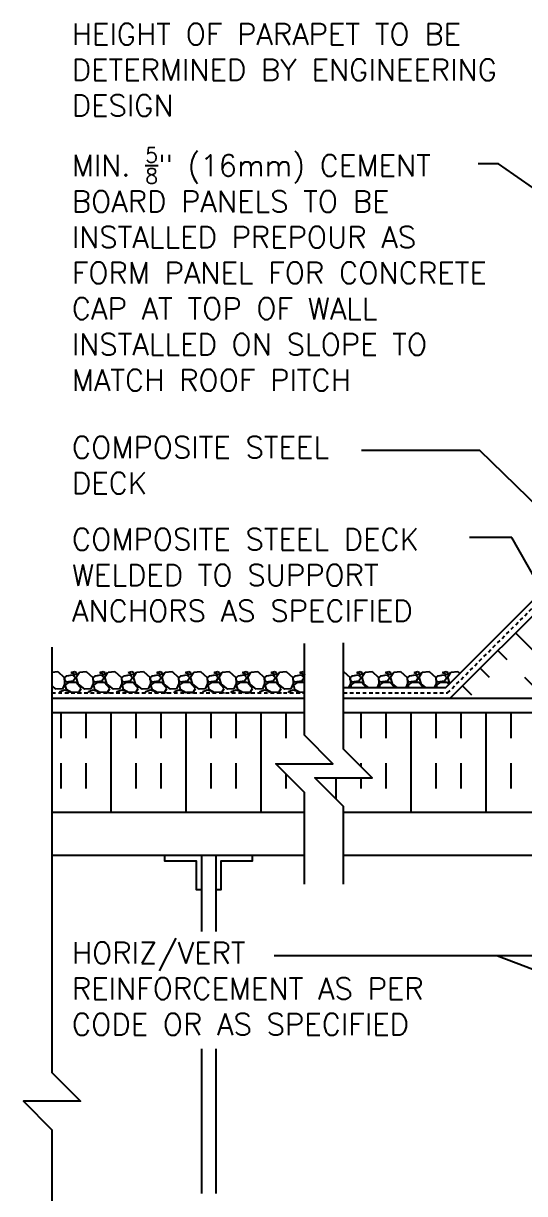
# Model space of a CAD drawing. Header units: inches. Extents: x 221.8 to 274.3, y 227.7 to 309.5.
# Drawn here: x 221.76 to 239.3, y 262.74 to 303.68 of the extents above; entities that cross this region are included whole.
import ezdxf

# ---------------------------------------------------------------- set-up
doc = ezdxf.new("R2010")
doc.units = ezdxf.units.IN
doc.header["$LTSCALE"] = 0.5
doc.header["$MEASUREMENT"] = 0
doc.linetypes.add('DASHED2', pattern=[0.375, 0.25, -0.125])
for name, color, linetype in [('HATCH', 12, 'Continuous'), ('line25', 2, 'Continuous'), ('LINE50', 5, 'Continuous'), ('LINE9', 9, 'Continuous'), ('TEXT', 4, 'Continuous')]:
    doc.layers.add(name, color=color, linetype=linetype)
doc.styles.add('DIM', font='romans.shx', dxfattribs={"width": 0.7})
doc.styles.add('ROMANS', font='romans.shx', dxfattribs={"height": 1.125})
doc.styles.get("Standard").update_dxf_attribs({"font": 'romans.shx', "height": 1.125})
doc.dimstyles.new('ext', dxfattribs={"dimscale": 12, "dimtxt": 0.09375, "dimasz": 0.09375, "dimexe": 0.09375, "dimexo": 0.0625, "dimgap": 0.0625, "dimtad": 0, "dimjust": 1, "dimdec": 1, "dimzin": 3, "dimdsep": 46, "dimlunit": 4, "dimtxsty": 'DIM', "dimcen": 0.09, "dimdle": 0.09375, "dimclrt": 4, "dimadec": 0, "dimazin": 0, "dimtfac": 1, "dimtdec": 1, "dimtmove": 2, "dimatfit": 3, "dimfxl": 1, "dimfrac": 2, "dimtolj": 1, "dimtzin": 0, "dimarcsym": 0})
doc.dimstyles.new('ext_12', dxfattribs={"dimscale": 12, "dimtxt": 0.09375, "dimasz": 0.09375, "dimexe": 0.09375, "dimexo": 0.0625, "dimgap": 0.0625, "dimtad": 1, "dimdec": 1, "dimzin": 3, "dimdsep": 46, "dimlunit": 4, "dimtxsty": 'DIM', "dimcen": 0.09, "dimdle": 0.09375, "dimclrt": 4, "dimadec": 0, "dimazin": 0, "dimtfac": 1, "dimtdec": 1, "dimtmove": 2, "dimatfit": 3, "dimfxl": 1, "dimfrac": 2, "dimtolj": 1, "dimtzin": 0, "dimarcsym": 0})

msp = doc.modelspace()

# ---------------------------------------------------------------- hatches: boundary and pattern name
at = {"layer": 'HATCH'}
h = msp.add_hatch(dxfattribs=at)
h.set_pattern_fill('INSUL', color=256, scale=7, angle=45, style=0)
h.set_pattern_definition([(135, (348.2002, 121.1622), (1.856155, 1.856155), []), (135, (348.819, 121.781), (1.856155, 1.856155), [0.875, -0.875]), (135, (349.4376, 122.3996), (1.856155, 1.856155), [0.875, -0.875])])
h.paths.add_polyline_path([(239.649, 280.188), (236.82, 280.188), (240.897, 284.265), (240.897, 281.437)])
h = msp.add_hatch(dxfattribs=at)
h.set_pattern_fill('INSUL', color=256, scale=7, angle=90, style=0)
h.set_pattern_definition([(90, (348.2002, 121.1622), (2.625, 2e-16), []), (90, (349.0752, 121.1622), (2.625, 2e-16), [0.875, -0.875]), (90, (349.9502, 121.1622), (2.625, 2e-16), [0.875, -0.875])])
h.paths.add_polyline_path([(232.96, 278.282), (232.96, 279.563), (240.897, 279.563), (240.897, 276.063), (232.96, 276.063), (232.96, 276.282), (231.96, 277.282), (233.96, 277.282)])
h.paths.add_polyline_path([(231.594, 279.563), (231.594, 278.773), (232.594, 277.773), (230.594, 277.773), (231.594, 276.773), (231.594, 276.063), (222.757, 276.063), (222.757, 279.563)])

# ---------------------------------------------------------------- linework, layer by layer
for p, q in [((236.54, 280.438), (240.647, 284.545)), ((222.757, 280.984), (222.96, 281.001)), ((222.96, 281.002), (223.19, 280.792)), ((223.198, 280.78), (223.278, 280.85)), ((223.279, 280.853), (223.479, 280.883)), ((223.43, 280.962), (223.55, 281.002)), ((223.581, 280.872), (223.431, 280.962)), ((223.48, 280.882), (223.58, 280.782)), ((223.55, 281.002), (223.62, 280.972)), ((223.621, 280.972), (223.581, 280.872)), ((223.608, 280.803), (223.718, 280.983)), ((223.72, 280.981), (223.96, 281.001)), ((223.96, 281.002), (224.19, 280.792)), ((224.198, 280.78), (224.278, 280.85)), ((224.279, 280.853), (224.479, 280.883)), ((224.43, 280.962), (224.55, 281.002)), ((224.581, 280.872), (224.431, 280.962)), ((224.48, 280.882), (224.58, 280.782)), ((224.55, 281.002), (224.62, 280.972)), ((224.621, 280.972), (224.581, 280.872)), ((224.608, 280.803), (224.718, 280.983)), ((224.72, 280.981), (224.96, 281.001)), ((224.96, 281.002), (225.19, 280.792)), ((225.198, 280.78), (225.278, 280.85)), ((225.279, 280.853), (225.479, 280.883)), ((225.43, 280.962), (225.55, 281.002)), ((225.581, 280.872), (225.431, 280.962)), ((225.48, 280.882), (225.58, 280.782)), ((225.55, 281.002), (225.62, 280.972)), ((225.621, 280.972), (225.581, 280.872)), ((225.608, 280.803), (225.718, 280.983)), ((225.72, 280.981), (225.96, 281.001)), ((225.96, 281.002), (226.19, 280.792)), ((226.198, 280.78), (226.278, 280.85)), ((226.279, 280.853), (226.479, 280.883)), ((226.43, 280.962), (226.55, 281.002)), ((226.581, 280.872), (226.431, 280.962)), ((226.48, 280.882), (226.58, 280.782)), ((226.55, 281.002), (226.62, 280.972)), ((226.621, 280.972), (226.581, 280.872)), ((226.608, 280.803), (226.718, 280.983)), ((226.72, 280.981), (226.96, 281.001)), ((226.96, 281.002), (227.19, 280.792)), ((227.199, 280.78), (227.279, 280.85)), ((227.279, 280.853), (227.479, 280.883)), ((227.43, 280.962), (227.55, 281.002)), ((227.581, 280.872), (227.431, 280.962)), ((227.48, 280.882), (227.58, 280.782)), ((227.55, 281.002), (227.62, 280.972)), ((227.621, 280.972), (227.581, 280.872)), ((227.608, 280.803), (227.718, 280.983)), ((227.72, 280.981), (227.96, 281.001)), ((227.96, 281.002), (228.19, 280.792)), ((228.199, 280.78), (228.279, 280.85)), ((228.279, 280.853), (228.479, 280.883)), ((228.43, 280.962), (228.55, 281.002)), ((228.581, 280.872), (228.431, 280.962)), ((228.48, 280.882), (228.58, 280.782)), ((228.55, 281.002), (228.62, 280.972)), ((228.621, 280.972), (228.581, 280.872)), ((228.608, 280.803), (228.718, 280.983)), ((228.72, 280.981), (228.96, 281.001)), ((228.96, 281.002), (229.19, 280.792)), ((229.199, 280.78), (229.279, 280.85)), ((229.279, 280.853), (229.479, 280.883)), ((229.43, 280.962), (229.55, 281.002)), ((229.581, 280.872), (229.431, 280.962)), ((229.48, 280.882), (229.58, 280.782)), ((229.55, 281.002), (229.62, 280.972)), ((229.621, 280.972), (229.581, 280.872)), ((229.608, 280.803), (229.718, 280.983)), ((229.72, 280.981), (229.96, 281.001)), ((229.96, 281.002), (230.19, 280.792)), ((230.199, 280.78), (230.279, 280.85)), ((230.279, 280.853), (230.479, 280.883)), ((230.43, 280.962), (230.55, 281.002)), ((230.581, 280.872), (230.431, 280.962)), ((230.48, 280.882), (230.58, 280.782)), ((230.55, 281.002), (230.62, 280.972)), ((230.621, 280.972), (230.581, 280.872)), ((230.608, 280.803), (230.718, 280.983)), ((230.72, 280.981), (230.96, 281.001)), ((230.96, 281.002), (231.19, 280.792)), ((231.199, 280.78), (231.279, 280.85)), ((231.279, 280.853), (231.479, 280.883)), ((231.43, 280.962), (231.55, 281.002)), ((231.581, 280.872), (231.431, 280.962)), ((231.48, 280.882), (231.58, 280.782)), ((231.55, 281.002), (231.594, 280.983)), ((231.594, 280.907), (231.581, 280.872)), ((232.96, 281.002), (233.19, 280.792)), ((232.96, 281.001), (232.96, 281.001)), ((233.199, 280.78), (233.279, 280.85)), ((233.279, 280.853), (233.479, 280.883)), ((233.43, 280.962), (233.55, 281.002)), ((233.581, 280.872), (233.431, 280.962)), ((233.48, 280.882), (233.58, 280.782)), ((233.55, 281.002), (233.62, 280.972)), ((233.621, 280.972), (233.581, 280.872)), ((233.609, 280.803), (233.719, 280.983)), ((233.72, 280.981), (233.96, 281.001)), ((233.96, 281.002), (234.19, 280.792)), ((234.199, 280.78), (234.279, 280.85)), ((234.279, 280.853), (234.479, 280.883)), ((234.43, 280.962), (234.55, 281.002)), ((234.581, 280.872), (234.431, 280.962)), ((234.48, 280.882), (234.58, 280.782)), ((234.55, 281.002), (234.62, 280.972)), ((234.621, 280.972), (234.581, 280.872)), ((234.609, 280.803), (234.719, 280.983)), ((234.72, 280.981), (234.96, 281.001)), ((234.96, 281.002), (235.19, 280.792)), ((235.199, 280.78), (235.279, 280.85)), ((235.279, 280.853), (235.479, 280.883)), ((235.43, 280.962), (235.55, 281.002)), ((235.581, 280.872), (235.431, 280.962)), ((235.48, 280.882), (235.58, 280.782)), ((235.55, 281.002), (235.62, 280.972)), ((235.621, 280.972), (235.581, 280.872)), ((235.609, 280.803), (235.719, 280.983)), ((235.72, 280.981), (235.96, 281.001)), ((235.96, 281.002), (236.19, 280.792)), ((236.199, 280.78), (236.279, 280.85)), ((236.279, 280.853), (236.479, 280.883)), ((236.43, 280.962), (236.55, 281.002)), ((236.581, 280.872), (236.431, 280.962)), ((236.48, 280.882), (236.58, 280.782)), ((236.55, 281.002), (236.62, 280.972)), ((236.621, 280.972), (236.581, 280.872)), ((236.609, 280.803), (236.719, 280.983)), ((236.72, 280.981), (236.96, 281.001)), ((236.96, 281.002), (237.035, 280.933)), ((222.91, 280.383), (222.757, 280.501)), ((223.202, 280.584), (223.122, 280.394)), ((223.191, 280.793), (223.201, 280.583)), ((223.2, 280.722), (223.2, 280.782)), ((223.25, 280.632), (223.2, 280.722)), ((223.34, 280.614), (223.21, 280.524)), ((223.21, 280.522), (223.25, 280.382)), ((223.5, 280.662), (223.25, 280.632)), ((223.6, 280.612), (223.34, 280.612)), ((223.581, 280.782), (223.501, 280.662)), ((223.78, 280.412), (223.6, 280.612)), ((223.69, 280.552), (223.61, 280.802)), ((223.91, 280.383), (223.69, 280.553)), ((224.202, 280.584), (224.122, 280.394)), ((224.191, 280.793), (224.201, 280.583)), ((224.2, 280.722), (224.2, 280.782)), ((224.25, 280.632), (224.2, 280.722)), ((224.34, 280.614), (224.21, 280.524)), ((224.21, 280.522), (224.25, 280.382)), ((224.5, 280.662), (224.25, 280.632)), ((224.6, 280.612), (224.34, 280.612)), ((224.581, 280.782), (224.501, 280.662)), ((224.78, 280.412), (224.6, 280.612)), ((224.69, 280.552), (224.61, 280.802)), ((224.91, 280.383), (224.69, 280.553)), ((225.202, 280.584), (225.122, 280.394)), ((225.191, 280.793), (225.201, 280.583)), ((225.2, 280.722), (225.2, 280.782)), ((225.25, 280.632), (225.2, 280.722)), ((225.34, 280.614), (225.21, 280.524)), ((225.21, 280.522), (225.25, 280.382)), ((225.5, 280.662), (225.25, 280.632)), ((225.6, 280.612), (225.34, 280.612)), ((225.58, 280.782), (225.5, 280.662)), ((225.78, 280.412), (225.6, 280.612)), ((225.69, 280.552), (225.61, 280.802)), ((225.91, 280.383), (225.69, 280.553)), ((226.202, 280.584), (226.122, 280.394)), ((226.191, 280.793), (226.201, 280.583)), ((226.2, 280.722), (226.2, 280.782)), ((226.25, 280.632), (226.2, 280.722)), ((226.34, 280.614), (226.21, 280.524)), ((226.21, 280.522), (226.25, 280.382)), ((226.5, 280.662), (226.25, 280.632)), ((226.6, 280.612), (226.34, 280.612)), ((226.58, 280.782), (226.5, 280.662)), ((226.78, 280.412), (226.6, 280.612)), ((226.69, 280.552), (226.61, 280.802)), ((226.91, 280.383), (226.69, 280.553)), ((227.202, 280.584), (227.122, 280.394)), ((227.191, 280.793), (227.201, 280.583)), ((227.2, 280.722), (227.2, 280.782)), ((227.25, 280.632), (227.2, 280.722)), ((227.34, 280.614), (227.21, 280.524)), ((227.21, 280.522), (227.25, 280.382)), ((227.5, 280.662), (227.25, 280.632)), ((227.6, 280.612), (227.34, 280.612)), ((227.58, 280.782), (227.5, 280.662)), ((227.78, 280.412), (227.6, 280.612)), ((227.69, 280.552), (227.61, 280.802)), ((227.91, 280.383), (227.69, 280.553)), ((228.202, 280.584), (228.122, 280.394)), ((228.191, 280.793), (228.201, 280.583)), ((228.2, 280.722), (228.2, 280.782)), ((228.25, 280.632), (228.2, 280.722)), ((228.34, 280.614), (228.21, 280.524)), ((228.21, 280.522), (228.25, 280.382)), ((228.5, 280.662), (228.25, 280.632)), ((228.6, 280.612), (228.34, 280.612)), ((228.58, 280.782), (228.5, 280.662)), ((228.78, 280.412), (228.6, 280.612)), ((228.69, 280.552), (228.61, 280.802)), ((228.91, 280.383), (228.69, 280.553)), ((229.202, 280.584), (229.122, 280.394)), ((229.191, 280.793), (229.201, 280.583)), ((229.2, 280.722), (229.2, 280.782)), ((229.25, 280.632), (229.2, 280.722)), ((229.34, 280.614), (229.21, 280.524)), ((229.21, 280.522), (229.25, 280.382)), ((229.5, 280.662), (229.25, 280.632)), ((229.6, 280.612), (229.34, 280.612)), ((229.58, 280.782), (229.5, 280.662)), ((229.78, 280.412), (229.6, 280.612)), ((229.69, 280.552), (229.61, 280.802)), ((229.91, 280.383), (229.69, 280.553)), ((230.202, 280.584), (230.122, 280.394)), ((230.191, 280.793), (230.201, 280.583)), ((230.2, 280.722), (230.2, 280.782)), ((230.25, 280.632), (230.2, 280.722)), ((230.34, 280.614), (230.21, 280.524)), ((230.21, 280.522), (230.25, 280.382)), ((230.5, 280.662), (230.25, 280.632)), ((230.6, 280.612), (230.34, 280.612)), ((230.58, 280.782), (230.5, 280.662)), ((230.78, 280.412), (230.6, 280.612)), ((230.69, 280.552), (230.61, 280.802)), ((230.91, 280.383), (230.69, 280.553)), ((231.202, 280.584), (231.122, 280.394)), ((231.191, 280.793), (231.201, 280.583)), ((231.2, 280.722), (231.2, 280.782)), ((231.25, 280.632), (231.2, 280.722)), ((231.34, 280.614), (231.21, 280.524)), ((231.21, 280.522), (231.25, 280.382)), ((231.5, 280.662), (231.25, 280.632)), ((231.594, 280.612), (231.34, 280.612)), ((231.58, 280.782), (231.5, 280.662)), ((233.202, 280.584), (233.14, 280.438)), ((233.191, 280.793), (233.201, 280.583)), ((233.2, 280.722), (233.2, 280.782)), ((233.25, 280.632), (233.2, 280.722)), ((233.34, 280.614), (233.21, 280.524)), ((233.21, 280.522), (233.234, 280.438)), ((233.5, 280.662), (233.25, 280.632)), ((233.6, 280.612), (233.34, 280.612)), ((233.58, 280.782), (233.5, 280.662)), ((233.757, 280.438), (233.6, 280.612)), ((233.69, 280.552), (233.61, 280.802)), ((233.839, 280.438), (233.69, 280.553)), ((234.202, 280.584), (234.14, 280.438)), ((234.191, 280.793), (234.201, 280.583)), ((234.2, 280.722), (234.2, 280.782)), ((234.25, 280.632), (234.2, 280.722)), ((234.34, 280.614), (234.21, 280.524)), ((234.21, 280.522), (234.234, 280.438)), ((234.5, 280.662), (234.25, 280.632)), ((234.6, 280.612), (234.34, 280.612)), ((234.58, 280.782), (234.5, 280.662)), ((234.757, 280.438), (234.6, 280.612)), ((234.69, 280.552), (234.61, 280.802)), ((234.839, 280.438), (234.69, 280.553)), ((235.201, 280.584), (235.14, 280.438)), ((235.191, 280.793), (235.201, 280.583)), ((235.2, 280.722), (235.2, 280.782)), ((235.25, 280.632), (235.2, 280.722)), ((235.34, 280.614), (235.21, 280.524)), ((235.21, 280.522), (235.234, 280.438)), ((235.5, 280.662), (235.25, 280.632)), ((235.6, 280.612), (235.34, 280.612)), ((235.58, 280.782), (235.5, 280.662)), ((235.757, 280.438), (235.6, 280.612)), ((235.69, 280.552), (235.61, 280.802)), ((235.839, 280.438), (235.69, 280.553)), ((236.201, 280.584), (236.14, 280.438)), ((236.191, 280.793), (236.201, 280.583)), ((236.2, 280.722), (236.2, 280.782)), ((236.25, 280.632), (236.2, 280.722)), ((236.34, 280.614), (236.21, 280.524)), ((236.21, 280.522), (236.234, 280.438)), ((236.5, 280.662), (236.25, 280.632)), ((236.6, 280.612), (236.34, 280.612)), ((236.58, 280.782), (236.5, 280.662)), ((236.654, 280.552), (236.6, 280.612)), ((236.681, 280.58), (236.61, 280.802)), ((222.78, 280.412), (222.757, 280.438)), ((222.757, 280.375), (222.779, 280.412)), ((222.757, 280.254), (222.791, 280.25)), ((223.121, 280.392), (222.911, 280.382)), ((223.04, 280.292), (223.021, 280.25)), ((223.201, 280.352), (223.041, 280.292)), ((223.36, 280.302), (223.2, 280.352)), ((223.25, 280.381), (223.46, 280.271)), ((223.383, 280.25), (223.36, 280.302)), ((223.461, 280.274), (223.711, 280.294)), ((223.642, 280.25), (223.691, 280.263)), ((223.689, 280.261), (223.791, 280.25)), ((223.709, 280.292), (223.779, 280.412)), ((224.121, 280.392), (223.911, 280.382)), ((224.04, 280.292), (224.021, 280.25)), ((224.201, 280.352), (224.041, 280.292)), ((224.36, 280.302), (224.2, 280.352)), ((224.25, 280.381), (224.46, 280.271)), ((224.383, 280.25), (224.36, 280.302)), ((224.461, 280.274), (224.711, 280.294)), ((224.642, 280.25), (224.691, 280.263)), ((224.689, 280.261), (224.791, 280.25)), ((224.709, 280.292), (224.779, 280.412)), ((225.121, 280.392), (224.911, 280.382)), ((225.04, 280.292), (225.021, 280.25)), ((225.201, 280.352), (225.041, 280.292)), ((225.36, 280.302), (225.2, 280.352)), ((225.25, 280.381), (225.46, 280.271)), ((225.382, 280.25), (225.36, 280.302)), ((225.461, 280.274), (225.711, 280.294)), ((225.642, 280.25), (225.691, 280.263)), ((225.689, 280.261), (225.791, 280.25)), ((225.709, 280.292), (225.779, 280.412)), ((226.121, 280.392), (225.911, 280.382)), ((226.04, 280.292), (226.021, 280.25)), ((226.201, 280.352), (226.041, 280.292)), ((226.36, 280.302), (226.2, 280.352)), ((226.25, 280.381), (226.46, 280.271)), ((226.382, 280.25), (226.36, 280.302)), ((226.461, 280.274), (226.711, 280.294)), ((226.642, 280.25), (226.691, 280.263)), ((226.689, 280.261), (226.791, 280.25)), ((226.709, 280.292), (226.779, 280.412)), ((227.121, 280.392), (226.911, 280.382)), ((227.04, 280.292), (227.021, 280.25)), ((227.201, 280.352), (227.041, 280.292)), ((227.36, 280.302), (227.2, 280.352)), ((227.25, 280.381), (227.46, 280.271)), ((227.382, 280.25), (227.36, 280.302)), ((227.461, 280.274), (227.711, 280.294)), ((227.642, 280.25), (227.691, 280.263)), ((227.689, 280.261), (227.791, 280.25)), ((227.709, 280.292), (227.779, 280.412)), ((228.121, 280.392), (227.911, 280.382)), ((228.04, 280.292), (228.021, 280.25)), ((228.201, 280.352), (228.041, 280.292)), ((228.36, 280.302), (228.2, 280.352)), ((228.25, 280.381), (228.46, 280.271)), ((228.382, 280.25), (228.36, 280.302)), ((228.461, 280.274), (228.711, 280.294)), ((228.642, 280.25), (228.691, 280.263)), ((228.689, 280.261), (228.791, 280.25)), ((228.709, 280.292), (228.779, 280.412)), ((229.121, 280.392), (228.911, 280.382)), ((229.04, 280.292), (229.021, 280.25)), ((229.201, 280.352), (229.041, 280.292)), ((229.36, 280.302), (229.2, 280.352)), ((229.25, 280.381), (229.46, 280.271)), ((229.382, 280.25), (229.36, 280.302)), ((229.461, 280.274), (229.711, 280.294)), ((229.642, 280.25), (229.691, 280.263)), ((229.689, 280.261), (229.791, 280.25)), ((229.709, 280.292), (229.779, 280.412)), ((230.121, 280.392), (229.911, 280.382)), ((230.04, 280.292), (230.021, 280.25)), ((230.201, 280.352), (230.041, 280.292)), ((230.36, 280.302), (230.2, 280.352)), ((230.25, 280.381), (230.46, 280.271)), ((230.382, 280.25), (230.36, 280.302)), ((230.461, 280.274), (230.711, 280.294)), ((230.642, 280.25), (230.691, 280.263)), ((230.689, 280.261), (230.791, 280.25)), ((230.709, 280.292), (230.779, 280.412)), ((231.121, 280.392), (230.911, 280.382)), ((231.04, 280.292), (231.021, 280.25)), ((231.201, 280.352), (231.041, 280.292)), ((231.36, 280.302), (231.2, 280.352)), ((231.25, 280.381), (231.46, 280.271)), ((231.382, 280.25), (231.36, 280.302)), ((231.461, 280.274), (231.594, 280.285)), ((232.96, 280.438), (236.54, 280.438))]:
    msp.add_line(p, q, dxfattribs=at)
at = {"layer": 'line25'}
msp.add_line((236.695, 280.063), (240.897, 284.265), dxfattribs=at)
at = {"layer": 'line25', "color": 192}
for p, q in [((231.594, 274.563), (222.757, 274.563)), ((241.835, 274.563), (232.959, 274.563))]:
    msp.add_line(p, q, dxfattribs=at)
at = {"layer": 'line25'}
for points in [[(222.757, 279.563), (231.594, 279.563)], [(232.96, 279.563), (240.897, 279.563)]]:
    msp.add_lwpolyline(points, dxfattribs=at)
at = {"layer": 'LINE50', "color": 9, "linetype": 'DASHED2'}
for p, q in [((236.602, 280.25), (240.772, 284.42)), ((222.757, 280.25), (231.594, 280.25)), ((232.96, 280.25), (236.602, 280.25))]:
    msp.add_line(p, q, dxfattribs=at)
at = {"layer": 'LINE9'}
for p, q in [((231.594, 276.063), (222.757, 276.063)), ((246.003, 276.063), (232.96, 276.063)), ((227.99, 274.563), (227.99, 271.911)), ((228.49, 274.563), (228.49, 271.911)), ((227.99, 267.805), (227.99, 262.741)), ((228.49, 267.805), (228.49, 262.741))]:
    msp.add_line(p, q, dxfattribs=at)
for points in [[(222.757, 281.858), (222.757, 266.967), (223.757, 265.967), (222.757, 265.967), (221.757, 265.967), (222.757, 264.967), (222.757, 251.523)], [(231.594, 273.563), (231.594, 276.773), (230.594, 277.773), (232.594, 277.773), (231.594, 278.773), (231.594, 281.983)], [(232.959, 273.563), (232.96, 276.282), (231.96, 277.282), (233.96, 277.282), (232.96, 278.282), (232.96, 282.001)], [(222.757, 280.063), (231.594, 280.063)], [(232.96, 280.063), (240.897, 280.063)], [(228.49, 273.376), (228.678, 273.376), (228.678, 274.376), (229.78, 274.376), (229.78, 274.563), (226.701, 274.563), (226.701, 274.376), (227.803, 274.376), (227.803, 273.376), (227.99, 273.376)]]:
    msp.add_lwpolyline(points, dxfattribs=at)

# ---------------------------------------------------------------- texts
at = {"layer": 'TEXT', "char_height": 0.75, "width": 16.32923, "attachment_point": 4}
for s, insert in [('\\A1;HEIGHT OF PARAPET TO BE DETERMINED BY ENGINEERING DESIGN', (223.449, 302.05)), ('\\A1;MIN. {\\H0.7x;\\S5/8;\\H1.429x;"} (16mm) CEMENT BOARD PANELS TO BE INSTALLED PREPOUR AS FORM PANEL FOR CONCRETE CAP AT TOP OF WALL INSTALLED ON SLOPE TO MATCH ROOF PITCH', (223.449, 295.077))]:
    msp.add_mtext(s, dxfattribs=dict(at, insert=insert))
at = {"layer": 'TEXT', "char_height": 0.75, "attachment_point": 1, "style": 'ROMANS'}
for s, insert, width in [('COMPOSITE STEEL DECK', (223.455, 289.219), 10.99211), ('COMPOSITE STEEL DECK WELDED TO SUPPORT ANCHORS AS SPECIFIED', (223.455, 286.001), 14.65126), ('HORIZ/VERT REINFORCEMENT AS PER CODE OR AS SPECIFIED', (223.455, 271.532), 14.65126)]:
    msp.add_mtext(s, dxfattribs=dict(at, insert=insert, width=width))

# ---------------------------------------------------------------- leaders
at = {"layer": 'TEXT'}
for points, dimstyle in [([(241.111, 296.864), (238.387, 298.76), (237.677, 298.76)], 'ext'), ([(250.701, 276.042), (237.737, 288.739), (233.592, 288.739)], 'ext_12'), ([(245.185, 274.563), (238.849, 285.685), (237.376, 285.685)], 'ext_12'), ([(247.211, 271.055), (230.536, 271.052)], 'ext_12'), ([(248.151, 267.326), (238.326, 271.052), (230.536, 271.052)], 'ext_12')]:
    msp.add_leader(points, dimstyle=dimstyle, override={"dimgap": 0.0625, "dimtad": 0}, dxfattribs=at)

doc.saveas('drawing.dxf')
